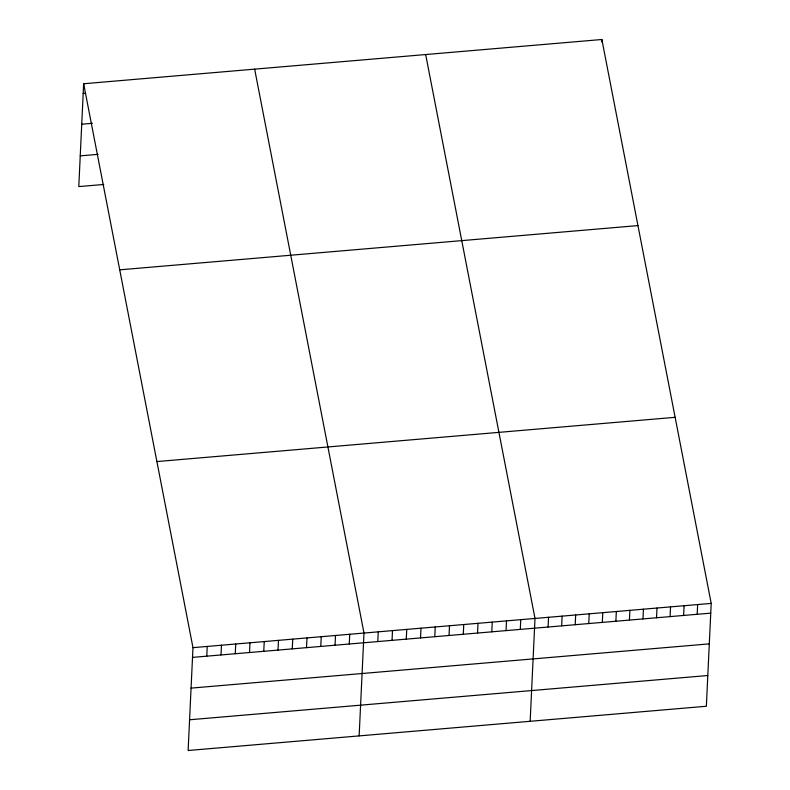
<?xml version="1.0" encoding="UTF-8"?>
<svg xmlns="http://www.w3.org/2000/svg" width="790" height="790" viewBox="0 0 790 790"><rect width="100%" height="100%" fill="white"/><g stroke="black" fill="none" stroke-linecap="round" stroke-linejoin="round"><path stroke-width="1.19" d="M83.641 83.75L192.977 647.652L188.129 750.5L706.359 706.25L711.207 603.402L601.871 39.5L83.641 83.75L78.793 186.598L103.737 184.465M206.773 656.174L207.227 646.437M221.022 654.95L221.477 645.213M235.272 653.735L235.726 643.998M249.522 652.52L249.986 642.784M263.771 651.306L264.235 641.569M278.021 650.091L278.485 640.354M292.28 648.867L292.735 639.13M306.53 647.652L306.984 637.915M320.779 646.437L321.234 636.701M335.029 645.223L335.493 635.486M349.279 643.998L349.743 634.261M359.144 735.895L363.993 633.047L254.656 69.145M377.788 641.569L378.242 631.832M392.038 640.354L392.492 630.618M406.287 639.14L406.741 629.403M420.537 637.915L421.001 628.178M434.786 636.701L435.25 626.964M449.036 635.486L449.5 625.749M463.296 634.271L463.75 624.535M477.545 633.047L477.999 623.31M491.795 631.832L492.249 622.095M506.044 630.618L506.508 620.881M520.294 629.403L520.758 619.666M530.159 721.3L535.008 618.442L425.672 54.55M548.102 627.023L548.566 617.286M561.66 625.868L562.115 616.131M601.763 41.939L601.871 39.5M575.209 624.712L575.673 614.976M588.767 623.557L589.221 613.82M602.316 622.402L602.78 612.655M615.874 621.236L616.328 611.5M629.423 620.081L629.887 610.344M642.981 618.926L643.435 609.189M656.53 617.77L656.994 608.033M670.088 616.615L670.542 606.878M683.636 615.45L684.101 605.713M697.195 614.294L697.649 604.557M83.187 93.487L85.557 93.279M81.735 124.218L92.42 123.299M80.244 155.867L98.059 154.346M119.725 269.834L637.955 225.585M156.894 461.567L675.124 417.318M192.977 647.652L711.207 603.402M192.513 657.389L710.743 613.139M191.071 688.12L709.302 643.87M189.57 719.769L707.801 675.519"/></g></svg>
